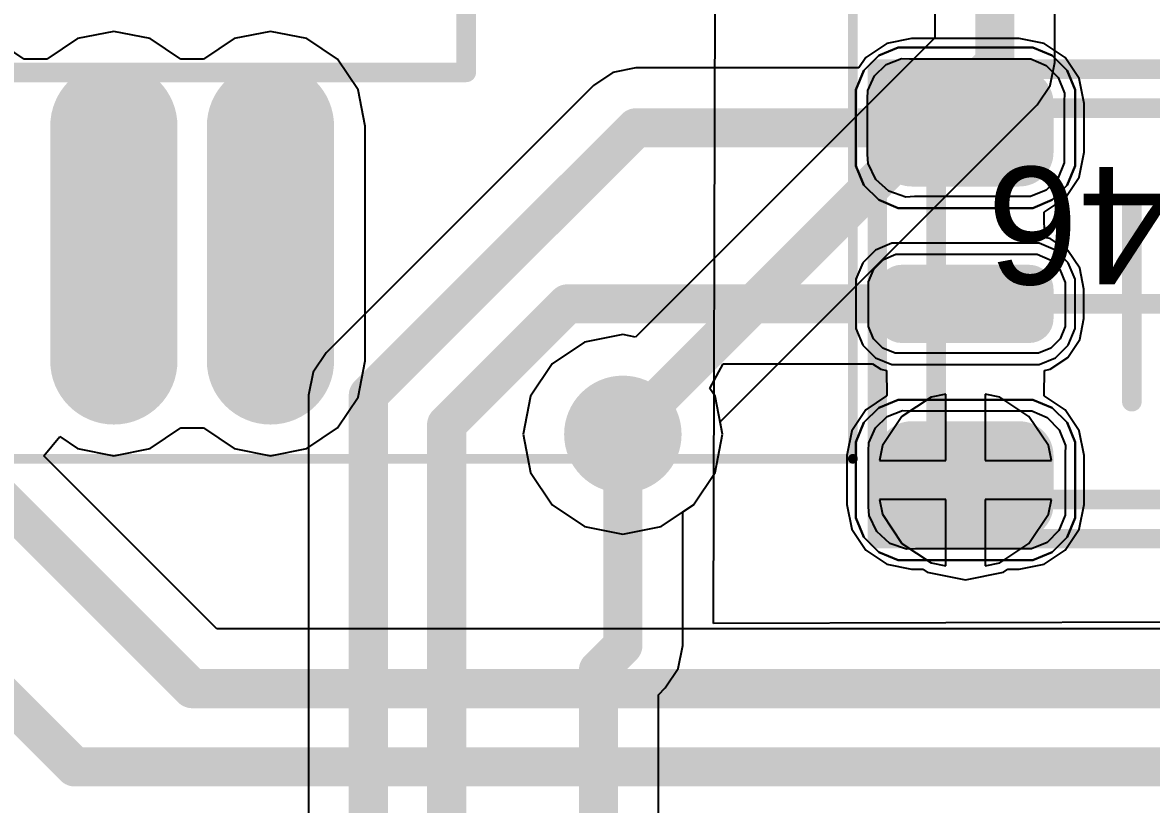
# Model space of a CAD drawing. Header units: inches. Extents: x -27 to 142, y -1 to 42.
# Drawn here: x 59.03 to 64.8, y 7.91 to 11.9 of the extents above; entities that cross this region are included whole.
import ezdxf

# ---------------------------------------------------------------- set-up
doc = ezdxf.new("R2010")
doc.units = ezdxf.units.IN
for name, color, linetype in [('Bottom Layer', 5, 'Continuous'), ('Bottom Paste', 16, 'Continuous'), ('Bottom Solder', 6, 'Continuous'), ('Mechanical 13', 56, 'Continuous'), ('Mechanical 15', 56, 'Continuous'), ('Top Layer', 1, 'Continuous'), ('Top Overlay', 2, 'Continuous'), ('Top Paste', 8, 'Continuous'), ('Top Solder', 216, 'Continuous'), ('Via Holes', 16, 'Continuous')]:
    doc.layers.add(name, color=color, linetype=linetype)
doc.styles.add('Arial', font='', dxfattribs={"height": 0.2})
doc.styles.get('Arial').set_extended_font_data('Arial')

# ---------------------------------------------------------------- blocks, each defined once
blk = doc.blocks.new('TQFP80P1200X1200X120_44N_B_765')
at = {"layer": 'Bottom Layer'}
h = blk.add_hatch(color=5, dxfattribs=at)
edge = h.paths.add_edge_path()
edge.add_arc((-3.99999708, 5.27498564), 0.27499818, 180, 360)
edge.add_line((-3.7249989, 5.27498564), (-3.7249989, 6.47498832))
edge.add_arc((-3.99999708, 6.47498832), 0.27499818, 0, 180)
edge.add_line((-4.27499526, 6.47498832), (-4.27499526, 5.27498564))
h = blk.add_hatch(color=5, dxfattribs=at)
edge = h.paths.add_edge_path()
edge.add_arc((-3.19999868, 5.27498564), 0.27499818, 180, 360)
edge.add_line((-2.9250005, 5.27498564), (-2.9250005, 6.47498832))
edge.add_arc((-3.19999868, 6.47498832), 0.27499818, 0, 180)
edge.add_line((-3.47499686, 6.47498832), (-3.47499686, 5.27498564))
at = {"layer": 'Bottom Paste'}
h = blk.add_hatch(color=16, dxfattribs=at)
edge = h.paths.add_edge_path()
edge.add_arc((-3.99999708, 5.27498564), 0.27499818, 180, 360)
edge.add_line((-3.7249989, 5.27498564), (-3.7249989, 6.47498832))
edge.add_arc((-3.99999708, 6.47498832), 0.27499818, 0, 180)
edge.add_line((-4.27499526, 6.47498832), (-4.27499526, 5.27498564))
h = blk.add_hatch(color=16, dxfattribs=at)
edge = h.paths.add_edge_path()
edge.add_arc((-3.19999868, 5.27498564), 0.27499818, 180, 360)
edge.add_line((-2.9250005, 5.27498564), (-2.9250005, 6.47498832))
edge.add_arc((-3.19999868, 6.47498832), 0.27499818, 0, 180)
edge.add_line((-3.47499686, 6.47498832), (-3.47499686, 5.27498564))
at = {"layer": 'Bottom Solder'}
h = blk.add_hatch(color=6, dxfattribs=at)
edge = h.paths.add_edge_path()
edge.add_arc((-3.99999708, 5.27498564), 0.32499808, 180, 360)
edge.add_line((-3.674999, 5.27498564), (-3.674999, 6.47498832))
edge.add_arc((-3.99999708, 6.47498832), 0.32499808, 0, 180)
edge.add_line((-4.324995159999999, 6.47498832), (-4.324995159999999, 5.27498564))
h = blk.add_hatch(color=6, dxfattribs=at)
edge = h.paths.add_edge_path()
edge.add_arc((-3.19999868, 5.27498564), 0.32499808, 180, 360)
edge.add_line((-2.8750006, 5.27498564), (-2.8750006, 6.47498832))
edge.add_arc((-3.19999868, 6.47498832), 0.32499808, 0, 180)
edge.add_line((-3.52499676, 6.47498832), (-3.52499676, 5.27498564))
at = {"layer": 'Mechanical 13'}
for points in [[(-4.99999508, 5.00000778, 0.0999998, 0.0999998, 0), (-4.99999508, -5.00002302, 0.0999998, 0.0999998, 0)], [(4.999984919999999, 5.00000778, 0.0999998, 0.0999998, 0), (-4.99999508, 5.00000778, 0.0999998, 0.0999998, 0)]]:
    blk.add_lwpolyline(points, format="xyseb", dxfattribs=at)
blk.add_lwpolyline([(-5.024993759999999, 5.00000778, 0.0499999, 0.0499999, 1), (-4.9749964, 5.00000778, 0.0499999, 0.0499999, 1)], format="xyseb", close=True, dxfattribs=at)
blk.add_lwpolyline([(-5.024993759999999, 5.00000778, 0.0499999, 0.0499999, 1), (-4.9749964, 5.00000778, 0.0499999, 0.0499999, 1)], format="xyseb", close=True, dxfattribs=at)
at = {"layer": 'Mechanical 15'}
for points in [[(-6.97499748, 6.975010179999999, 0.0499999, 0.0499999, 0), (-6.97499748, -6.97502542, 0.0499999, 0.0499999, 0)], [(6.97498732, 6.975010179999999, 0.0499999, 0.0499999, 0), (-6.97499748, 6.975010179999999, 0.0499999, 0.0499999, 0)]]:
    blk.add_lwpolyline(points, format="xyseb", dxfattribs=at)
blk.add_lwpolyline([(-6.98749682, 6.975010179999999, 0.02499868, 0.02499868, 1), (-6.96249814, 6.975010179999999, 0.02499868, 0.02499868, 1)], format="xyseb", close=True, dxfattribs=at)
blk.add_lwpolyline([(-6.98749682, 6.975010179999999, 0.02499868, 0.02499868, 1), (-6.96249814, 6.975010179999999, 0.02499868, 0.02499868, 1)], format="xyseb", close=True, dxfattribs=at)
blk = doc.blocks.new('APA_RGB_LED_2020_818')
at = {"layer": 'Top Layer'}
h = blk.add_hatch(color=1, dxfattribs=at)
edge = h.paths.add_edge_path()
edge.add_arc((-1.12500283, 1.02500176), 0.12499848, 90, 180)
edge.add_line((-1.25000131, 1.02500176), (-1.25000131, 0.77499972))
edge.add_arc((-1.12500283, 0.77499972), 0.12499848, 180, 270)
edge.add_line((-1.12500283, 0.6500012399999999), (-0.5749988500000001, 0.6500012399999999))
edge.add_arc((-0.5749988500000001, 0.77499972), 0.12499848, 270, 360)
edge.add_line((-0.4500003700000001, 0.77499972), (-0.4500003700000001, 1.02500176))
edge.add_arc((-0.5749988500000001, 1.02500176), 0.12499848, 0, 90)
edge.add_line((-0.5749988500000001, 1.15000024), (-1.12500283, 1.15000024))
h = blk.add_hatch(color=1, dxfattribs=at)
edge = h.paths.add_edge_path()
edge.add_arc((0.5749988500000001, 1.02500176), 0.12499848, 90, 180)
edge.add_line((0.4500003700000001, 1.02500176), (0.4500003700000001, 0.77499972))
edge.add_arc((0.5749988500000001, 0.77499972), 0.12499848, 180, 270)
edge.add_line((0.5749988500000001, 0.6500012399999999), (1.12500283, 0.6500012399999999))
edge.add_arc((1.12500283, 0.77499972), 0.12499848, 270, 360)
edge.add_line((1.25000131, 0.77499972), (1.25000131, 1.02500176))
edge.add_arc((1.12500283, 1.02500176), 0.12499848, 0, 90)
edge.add_line((1.12500283, 1.15000024), (0.5749988500000001, 1.15000024))
h = blk.add_hatch(color=1, dxfattribs=at)
edge = h.paths.add_edge_path()
edge.add_arc((-1.17500019, 0.07499858), 0.07500112, 90, 180)
edge.add_line((-1.25000131, 0.07499858000000001), (-1.25000131, -0.07499857999999998))
edge.add_arc((-1.17500019, -0.07499858), 0.07500112, 180, 270)
edge.add_line((-1.17500019, -0.1499997), (-0.52500149, -0.1499997))
edge.add_arc((-0.52500149, -0.07499858), 0.07500112, 270, 360)
edge.add_line((-0.4500003699999999, -0.07499858), (-0.4500003699999999, 0.07499858))
edge.add_arc((-0.52500149, 0.07499858), 0.07500112, 0, 90)
edge.add_line((-0.52500149, 0.1499997), (-1.17500019, 0.1499997))
h = blk.add_hatch(color=1, dxfattribs=at)
edge = h.paths.add_edge_path()
edge.add_arc((0.52500149, 0.07499858), 0.07500112, 90, 180)
edge.add_line((0.4500003699999999, 0.07499858000000001), (0.4500003699999999, -0.07499857999999998))
edge.add_arc((0.52500149, -0.07499858), 0.07500112, 180, 270)
edge.add_line((0.52500149, -0.1499997), (1.17500019, -0.1499997))
edge.add_arc((1.17500019, -0.07499858), 0.07500112, 270, 360)
edge.add_line((1.25000131, -0.07499858), (1.25000131, 0.07499858))
edge.add_arc((1.17500019, 0.07499858), 0.07500112, 0, 90)
edge.add_line((1.17500019, 0.1499997), (0.52500149, 0.1499997))
blk.add_hatch(color=1, dxfattribs=at).paths.add_polyline_path([(-1.25000131, -0.65000124), (-0.45000037, -0.65000124), (-0.45000037, -1.15000024), (-1.25000131, -1.15000024)])
h = blk.add_hatch(color=1, dxfattribs=at)
edge = h.paths.add_edge_path()
edge.add_arc((0.5749988500000001, -0.77499972), 0.12499848, 90, 180)
edge.add_line((0.4500003700000001, -0.77499972), (0.4500003700000001, -1.02500176))
edge.add_arc((0.5749988500000001, -1.02500176), 0.12499848, 180, 270)
edge.add_line((0.5749988500000001, -1.15000024), (1.12500283, -1.15000024))
edge.add_arc((1.12500283, -1.02500176), 0.12499848, 270, 360)
edge.add_line((1.25000131, -1.02500176), (1.25000131, -0.77499972))
edge.add_arc((1.12500283, -0.77499972), 0.12499848, 0, 90)
edge.add_line((1.12500283, -0.6500012399999999), (0.5749988500000001, -0.6500012399999999))
at = {"layer": 'Top Paste'}
h = blk.add_hatch(color=8, dxfattribs=at)
edge = h.paths.add_edge_path()
edge.add_arc((-1.12500283, 1.02500176), 0.12499848, 90, 180)
edge.add_line((-1.25000131, 1.02500176), (-1.25000131, 0.77499972))
edge.add_arc((-1.12500283, 0.77499972), 0.12499848, 180, 270)
edge.add_line((-1.12500283, 0.6500012399999999), (-0.5749988500000001, 0.6500012399999999))
edge.add_arc((-0.5749988500000001, 0.77499972), 0.12499848, 270, 360)
edge.add_line((-0.4500003700000001, 0.77499972), (-0.4500003700000001, 1.02500176))
edge.add_arc((-0.5749988500000001, 1.02500176), 0.12499848, 0, 90)
edge.add_line((-0.5749988500000001, 1.15000024), (-1.12500283, 1.15000024))
h = blk.add_hatch(color=8, dxfattribs=at)
edge = h.paths.add_edge_path()
edge.add_arc((0.5749988500000001, 1.02500176), 0.12499848, 90, 180)
edge.add_line((0.4500003700000001, 1.02500176), (0.4500003700000001, 0.77499972))
edge.add_arc((0.5749988500000001, 0.77499972), 0.12499848, 180, 270)
edge.add_line((0.5749988500000001, 0.6500012399999999), (1.12500283, 0.6500012399999999))
edge.add_arc((1.12500283, 0.77499972), 0.12499848, 270, 360)
edge.add_line((1.25000131, 0.77499972), (1.25000131, 1.02500176))
edge.add_arc((1.12500283, 1.02500176), 0.12499848, 0, 90)
edge.add_line((1.12500283, 1.15000024), (0.5749988500000001, 1.15000024))
h = blk.add_hatch(color=8, dxfattribs=at)
edge = h.paths.add_edge_path()
edge.add_arc((-1.17500019, 0.07499858), 0.07500112, 90, 180)
edge.add_line((-1.25000131, 0.07499858000000001), (-1.25000131, -0.07499857999999998))
edge.add_arc((-1.17500019, -0.07499858), 0.07500112, 180, 270)
edge.add_line((-1.17500019, -0.1499997), (-0.52500149, -0.1499997))
edge.add_arc((-0.52500149, -0.07499858), 0.07500112, 270, 360)
edge.add_line((-0.4500003699999999, -0.07499858), (-0.4500003699999999, 0.07499858))
edge.add_arc((-0.52500149, 0.07499858), 0.07500112, 0, 90)
edge.add_line((-0.52500149, 0.1499997), (-1.17500019, 0.1499997))
h = blk.add_hatch(color=8, dxfattribs=at)
edge = h.paths.add_edge_path()
edge.add_arc((0.52500149, 0.07499858), 0.07500112, 90, 180)
edge.add_line((0.4500003699999999, 0.07499858000000001), (0.4500003699999999, -0.07499857999999998))
edge.add_arc((0.52500149, -0.07499858), 0.07500112, 180, 270)
edge.add_line((0.52500149, -0.1499997), (1.17500019, -0.1499997))
edge.add_arc((1.17500019, -0.07499858), 0.07500112, 270, 360)
edge.add_line((1.25000131, -0.07499858), (1.25000131, 0.07499858))
edge.add_arc((1.17500019, 0.07499858), 0.07500112, 0, 90)
edge.add_line((1.17500019, 0.1499997), (0.52500149, 0.1499997))
blk.add_hatch(color=8, dxfattribs=at).paths.add_polyline_path([(-1.25000131, -0.65000124), (-0.45000037, -0.65000124), (-0.45000037, -1.15000024), (-1.25000131, -1.15000024)])
h = blk.add_hatch(color=8, dxfattribs=at)
edge = h.paths.add_edge_path()
edge.add_arc((0.5749988500000001, -0.77499972), 0.12499848, 90, 180)
edge.add_line((0.4500003700000001, -0.77499972), (0.4500003700000001, -1.02500176))
edge.add_arc((0.5749988500000001, -1.02500176), 0.12499848, 180, 270)
edge.add_line((0.5749988500000001, -1.15000024), (1.12500283, -1.15000024))
edge.add_arc((1.12500283, -1.02500176), 0.12499848, 270, 360)
edge.add_line((1.25000131, -1.02500176), (1.25000131, -0.77499972))
edge.add_arc((1.12500283, -0.77499972), 0.12499848, 0, 90)
edge.add_line((1.12500283, -0.6500012399999999), (0.5749988500000001, -0.6500012399999999))
at = {"layer": 'Top Solder'}
h = blk.add_hatch(color=216, dxfattribs=at)
edge = h.paths.add_edge_path()
edge.add_arc((-1.12500283, 1.02500176), 0.17499838, 90, 180)
edge.add_line((-1.30000121, 1.02500176), (-1.30000121, 0.77499972))
edge.add_arc((-1.12500283, 0.77499972), 0.17499838, 180, 270)
edge.add_line((-1.12500283, 0.6000013399999999), (-0.5749988500000001, 0.6000013399999999))
edge.add_arc((-0.5749988500000001, 0.77499972), 0.17499838, 270, 360)
edge.add_line((-0.4000004700000001, 0.77499972), (-0.4000004700000001, 1.02500176))
edge.add_arc((-0.5749988500000001, 1.02500176), 0.17499838, 0, 90)
edge.add_line((-0.5749988500000001, 1.20000014), (-1.12500283, 1.20000014))
h = blk.add_hatch(color=216, dxfattribs=at)
edge = h.paths.add_edge_path()
edge.add_arc((0.5749988500000001, 1.02500176), 0.17499838, 90, 180)
edge.add_line((0.4000004700000001, 1.02500176), (0.4000004700000001, 0.77499972))
edge.add_arc((0.5749988500000001, 0.77499972), 0.17499838, 180, 270)
edge.add_line((0.5749988500000001, 0.6000013399999999), (1.12500283, 0.6000013399999999))
edge.add_arc((1.12500283, 0.77499972), 0.17499838, 270, 360)
edge.add_line((1.30000121, 0.77499972), (1.30000121, 1.02500176))
edge.add_arc((1.12500283, 1.02500176), 0.17499838, 0, 90)
edge.add_line((1.12500283, 1.20000014), (0.5749988500000001, 1.20000014))
h = blk.add_hatch(color=216, dxfattribs=at)
edge = h.paths.add_edge_path()
edge.add_arc((-1.17500019, 0.07499858), 0.12500102, 90, 180)
edge.add_line((-1.30000121, 0.07499858000000001), (-1.30000121, -0.07499857999999998))
edge.add_arc((-1.17500019, -0.07499858), 0.12500102, 180, 270)
edge.add_line((-1.17500019, -0.1999996), (-0.52500149, -0.1999996))
edge.add_arc((-0.52500149, -0.07499858), 0.12500102, 270, 360)
edge.add_line((-0.4000004699999999, -0.07499858), (-0.4000004699999999, 0.07499858))
edge.add_arc((-0.52500149, 0.07499858), 0.12500102, 0, 90)
edge.add_line((-0.52500149, 0.1999996), (-1.17500019, 0.1999996))
h = blk.add_hatch(color=216, dxfattribs=at)
edge = h.paths.add_edge_path()
edge.add_arc((0.52500149, 0.07499858), 0.12500102, 90, 180)
edge.add_line((0.4000004699999999, 0.07499858000000001), (0.4000004699999999, -0.07499857999999998))
edge.add_arc((0.52500149, -0.07499858), 0.12500102, 180, 270)
edge.add_line((0.52500149, -0.1999996), (1.17500019, -0.1999996))
edge.add_arc((1.17500019, -0.07499858), 0.12500102, 270, 360)
edge.add_line((1.30000121, -0.07499858), (1.30000121, 0.07499858))
edge.add_arc((1.17500019, 0.07499858), 0.12500102, 0, 90)
edge.add_line((1.17500019, 0.1999996), (0.52500149, 0.1999996))
blk.add_hatch(color=216, dxfattribs=at).paths.add_polyline_path([(-1.30000121, -0.6000013399999999), (-0.4000004699999999, -0.6000013399999999), (-0.4000004699999999, -1.20000014), (-1.30000121, -1.20000014)])
h = blk.add_hatch(color=216, dxfattribs=at)
edge = h.paths.add_edge_path()
edge.add_arc((0.5749988500000001, -0.77499972), 0.17499838, 90, 180)
edge.add_line((0.4000004700000001, -0.77499972), (0.4000004700000001, -1.02500176))
edge.add_arc((0.5749988500000001, -1.02500176), 0.17499838, 180, 270)
edge.add_line((0.5749988500000001, -1.20000014), (1.12500283, -1.20000014))
edge.add_arc((1.12500283, -1.02500176), 0.17499838, 270, 360)
edge.add_line((1.30000121, -1.02500176), (1.30000121, -0.77499972))
edge.add_arc((1.12500283, -0.77499972), 0.17499838, 0, 90)
edge.add_line((1.12500283, -0.6000013399999999), (0.5749988500000001, -0.6000013399999999))
at = {"layer": 'Mechanical 13'}
for points in [[(1.00000054, 1.00000054, 0.0999998, 0.0999998, 0), (-1.00000054, 1.00000054, 0.0999998, 0.0999998, 0)], [(-1.00000054, 1.00000054, 0.0999998, 0.0999998, 0), (-1.00000054, -1.00000054, 0.0999998, 0.0999998, 0)], [(1.00000054, 1.00000054, 0.0999998, 0.0999998, 0), (1.00000054, -1.00000054, 0.0999998, 0.0999998, 0)], [(1.00000054, -1.00000054, 0.0999998, 0.0999998, 0), (-1.00000054, -1.00000054, 0.0999998, 0.0999998, 0)]]:
    blk.add_lwpolyline(points, format="xyseb", dxfattribs=at)
for points in [[(-1.02499922, 1.00000054, 0.0499999, 0.0499999, 1), (-0.97500186, 1.00000054, 0.0499999, 0.0499999, 1)], [(-1.02499922, 1.00000054, 0.0499999, 0.0499999, 1), (-0.97500186, 1.00000054, 0.0499999, 0.0499999, 1)], [(0.97500186, 1.00000054, 0.0499999, 0.0499999, 1), (1.02499922, 1.00000054, 0.0499999, 0.0499999, 1)], [(0.97500186, 1.00000054, 0.0499999, 0.0499999, 1), (1.02499922, 1.00000054, 0.0499999, 0.0499999, 1)], [(-1.02499922, -1.00000054, 0.0499999, 0.0499999, 1), (-0.97500186, -1.00000054, 0.0499999, 0.0499999, 1)], [(-1.02499922, -1.00000054, 0.0499999, 0.0499999, 1), (-0.97500186, -1.00000054, 0.0499999, 0.0499999, 1)], [(0.97500186, -1.00000054, 0.0499999, 0.0499999, 1), (1.02499922, -1.00000054, 0.0499999, 0.0499999, 1)], [(0.97500186, -1.00000054, 0.0499999, 0.0499999, 1), (1.02499922, -1.00000054, 0.0499999, 0.0499999, 1)]]:
    blk.add_lwpolyline(points, format="xyseb", close=True, dxfattribs=at)
at = {"layer": 'Mechanical 15'}
for points in [[(-1.29999994, 1.20000014, 0.0999998, 0.0999998, 0), (-1.29999994, -1.20000014, 0.0999998, 0.0999998, 0)], [(1.29999994, 1.20000014, 0.0999998, 0.0999998, 0), (-1.29999994, 1.20000014, 0.0999998, 0.0999998, 0)], [(1.29999994, 1.20000014, 0.0999998, 0.0999998, 0), (1.29999994, -1.20000014, 0.0999998, 0.0999998, 0)], [(0, 0.499999, 0.0999998, 0.0999998, 0), (0, -0.499999, 0.0999998, 0.0999998, 0)], [(0.499999, 0, 0.0999998, 0.0999998, 0), (-0.499999, 0, 0.0999998, 0.0999998, 0)], [(1.29999994, -1.20000014, 0.0999998, 0.0999998, 0), (-1.29999994, -1.20000014, 0.0999998, 0.0999998, 0)]]:
    blk.add_lwpolyline(points, format="xyseb", dxfattribs=at)
for points in [[(-1.32499862, 1.20000014, 0.0499999, 0.0499999, 1), (-1.27500126, 1.20000014, 0.0499999, 0.0499999, 1)], [(-1.32499862, 1.20000014, 0.0499999, 0.0499999, 1), (-1.27500126, 1.20000014, 0.0499999, 0.0499999, 1)], [(1.27500126, 1.20000014, 0.0499999, 0.0499999, 1), (1.32499862, 1.20000014, 0.0499999, 0.0499999, 1)], [(1.27500126, 1.20000014, 0.0499999, 0.0499999, 1), (1.32499862, 1.20000014, 0.0499999, 0.0499999, 1)], [(-0.02499868, 0.499999, 0.0499999, 0.0499999, 1), (0.02499868, 0.499999, 0.0499999, 0.0499999, 1)], [(-0.5249976799999999, 0, 0.0499999, 0.0499999, 1), (-0.47500032, 0, 0.0499999, 0.0499999, 1)], [(0.47500032, 0, 0.0499999, 0.0499999, 1), (0.5249976799999999, 0, 0.0499999, 0.0499999, 1)], [(-0.02499868, -0.499999, 0.0499999, 0.0499999, 1), (0.02499868, -0.499999, 0.0499999, 0.0499999, 1)], [(-1.32499862, -1.20000014, 0.0499999, 0.0499999, 1), (-1.27500126, -1.20000014, 0.0499999, 0.0499999, 1)], [(-1.32499862, -1.20000014, 0.0499999, 0.0499999, 1), (-1.27500126, -1.20000014, 0.0499999, 0.0499999, 1)], [(1.27500126, -1.20000014, 0.0499999, 0.0499999, 1), (1.32499862, -1.20000014, 0.0499999, 0.0499999, 1)], [(1.27500126, -1.20000014, 0.0499999, 0.0499999, 1), (1.32499862, -1.20000014, 0.0499999, 0.0499999, 1)]]:
    blk.add_lwpolyline(points, format="xyseb", close=True, dxfattribs=at)
at = {"layer": 'Top Overlay'}
for p, q in [((-1.3688949, 1.19294402), (-1.29294382, 1.2688951)), ((-1.29294382, 1.2688951), (-1.19370856, 1.30999992)), ((-1.19370856, 1.30999992), (-1.1400028, 1.30999992)), ((-1.1400028, 1.30999992), (-1.1400028, 1.30999992)), ((-1.1400028, 1.30999992), (-0.55999888, 1.30999992)), ((-0.55999888, 1.30999992), (-0.50629058, 1.30999992)), ((-0.50629058, 1.30999992), (-0.40705532, 1.2688951)), ((-0.40705532, 1.2688951), (-0.33110424, 1.19294402)), ((0.33110678, 1.19294402), (0.4070578599999999, 1.2688951)), ((0.4070578599999999, 1.2688951), (0.5062931199999999, 1.30999992)), ((0.5062931199999999, 1.30999992), (0.55999888, 1.30999992)), ((0.55999888, 1.30999992), (0.55999888, 1.30999992)), ((0.55999888, 1.30999992), (1.1400028, 1.30999992)), ((1.1400028, 1.30999992), (1.1937111, 1.30999992)), ((1.1937111, 1.30999992), (1.29294636, 1.2688951)), ((1.29294636, 1.2688951), (1.36889744, 1.19294402)), ((-1.41000226, 1.09370876), (-1.3688949, 1.19294402)), ((-0.33110424, 1.19294402), (-0.28999942, 1.09370876)), ((0.28999942, 1.09370876), (0.33110678, 1.19294402)), ((1.36889744, 1.19294402), (1.41000226, 1.09370876)), ((-1.41000226, 1.04000046), (-1.41000226, 1.09370876)), ((-1.41000226, 0.76000102), (-1.41000226, 1.04000046)), ((-0.28999942, 1.09370876), (-0.28999942, 1.04000046)), ((-0.28999942, 1.04000046), (-0.28999942, 1.04000046)), ((-0.28999942, 1.04000046), (-0.28999942, 0.76000102)), ((0.28999942, 1.04000046), (0.28999942, 1.09370876)), ((0.28999942, 0.76000102), (0.28999942, 1.04000046)), ((1.41000226, 1.09370876), (1.41000226, 1.04000046)), ((1.41000226, 1.04000046), (1.41000226, 1.04000046)), ((1.41000226, 1.04000046), (1.41000226, 0.76000102)), ((-1.41000226, 0.76000102), (-1.41000226, 0.76000102)), ((-1.41000226, 0.70629526), (-1.41000226, 0.76000102)), ((-0.28999942, 0.76000102), (-0.28999942, 0.70629526)), ((0.28999942, 0.76000102), (0.28999942, 0.76000102)), ((0.28999942, 0.70629526), (0.28999942, 0.76000102)), ((1.41000226, 0.76000102), (1.41000226, 0.70629526)), ((-1.3688949, 0.60706), (-1.41000226, 0.70629526)), ((-0.28999942, 0.70629526), (-0.33110424, 0.60706)), ((0.33110678, 0.60706), (0.28999942, 0.70629526)), ((1.41000226, 0.70629526), (1.36889744, 0.60706)), ((-1.29294382, 0.53110892), (-1.3688949, 0.60706)), ((-0.33110424, 0.60706), (-0.40705532, 0.53110892)), ((0.4070578599999999, 0.53110892), (0.33110678, 0.60706)), ((1.36889744, 0.60706), (1.29294636, 0.53110892)), ((-1.19370856, 0.49000156), (-1.29294382, 0.53110892)), ((-0.40705532, 0.53110892), (-0.50629058, 0.49000156)), ((0.5062931199999999, 0.49000156), (0.4070578599999999, 0.53110892)), ((1.29294636, 0.53110892), (1.1937111, 0.49000156)), ((-1.1400028, 0.49000156), (-1.19370856, 0.49000156)), ((-0.55999888, 0.49000156), (-1.1400028, 0.49000156)), ((-0.50629058, 0.49000156), (-0.55999888, 0.49000156)), ((-0.55999888, 0.49000156), (-0.55999888, 0.49000156)), ((0.55999888, 0.49000156), (0.5062931199999999, 0.49000156)), ((1.1400028, 0.49000156), (0.55999888, 0.49000156)), ((1.1937111, 0.49000156), (1.1400028, 0.49000156)), ((1.1400028, 0.49000156), (1.1400028, 0.49000156)), ((-1.22575066, 0.30999938), (-1.31028694, 0.2749854799999999)), ((-1.18000272, 0.30999938), (-1.22575066, 0.30999938)), ((-0.51999896, 0.30999938), (-1.18000272, 0.30999938)), ((-0.47424848, 0.30999938), (-0.51999896, 0.30999938)), ((-0.51999896, 0.30999938), (-0.51999896, 0.30999938)), ((-0.3897122, 0.2749854799999999), (-0.47424848, 0.30999938)), ((0.4742510199999999, 0.30999938), (0.38971474, 0.2749854799999999)), ((0.51999896, 0.30999938), (0.4742510199999999, 0.30999938)), ((1.18000272, 0.30999938), (0.51999896, 0.30999938)), ((1.2257532, 0.30999938), (1.18000272, 0.30999938)), ((1.18000272, 0.30999938), (1.18000272, 0.30999938)), ((1.31028948, 0.2749854799999999), (1.2257532, 0.30999938)), ((-1.31028694, 0.2749854799999999), (-1.37498582, 0.2102866)), ((-0.32501332, 0.2102866), (-0.3897122, 0.2749854799999999)), ((0.38971474, 0.2749854799999999), (0.32501586, 0.2102866)), ((1.37498836, 0.2102866), (1.31028948, 0.2749854799999999)), ((-1.37498582, 0.2102866), (-1.41000226, 0.12575032)), ((-0.28999942, 0.12575032), (-0.32501332, 0.2102866)), ((0.32501586, 0.2102866), (0.28999942, 0.12575032)), ((1.41000226, 0.12575032), (1.37498836, 0.2102866)), ((-1.41000226, 0.12575032), (-1.41000226, 0.07999983999999999)), ((-0.28999942, 0.07999983999999999), (-0.28999942, 0.12575032)), ((0.28999942, 0.12575032), (0.28999942, 0.07999983999999999)), ((1.41000226, 0.07999983999999999), (1.41000226, 0.12575032)), ((-1.41000226, 0.07999983999999999), (-1.41000226, -0.07999983999999999)), ((-1.41000226, 0.07999983999999999), (-1.41000226, 0.07999983999999999)), ((-0.28999942, -0.07999983999999999), (-0.28999942, 0.07999983999999999)), ((0.28999942, 0.07999983999999999), (0.28999942, -0.07999983999999999)), ((0.28999942, 0.07999983999999999), (0.28999942, 0.07999983999999999)), ((1.41000226, -0.07999983999999999), (1.41000226, 0.07999983999999999)), ((-1.41000226, -0.07999983999999999), (-1.41000226, -0.12574778)), ((-0.28999942, -0.12574778), (-0.28999942, -0.07999983999999999)), ((-0.28999942, -0.07999983999999999), (-0.28999942, -0.07999983999999999)), ((0.28999942, -0.07999983999999999), (0.28999942, -0.12574778)), ((1.41000226, -0.12574778), (1.41000226, -0.07999983999999999)), ((1.41000226, -0.07999983999999999), (1.41000226, -0.07999983999999999)), ((-1.41000226, -0.12574778), (-1.37498582, -0.21028406)), ((-0.32501332, -0.21028406), (-0.28999942, -0.12574778)), ((0.28999942, -0.12574778), (0.32501586, -0.21028406)), ((1.37498836, -0.21028406), (1.41000226, -0.12574778)), ((-1.37498582, -0.21028406), (-1.31028694, -0.27498294)), ((-0.3897122, -0.27498294), (-0.32501332, -0.21028406)), ((0.32501586, -0.21028406), (0.38971474, -0.27498294)), ((1.31028948, -0.27498294), (1.37498836, -0.21028406)), ((-1.31028694, -0.27498294), (-1.22575066, -0.30999938)), ((-0.47424848, -0.30999938), (-0.3897122, -0.27498294)), ((0.38971474, -0.27498294), (0.4742510199999999, -0.30999938)), ((1.2257532, -0.30999938), (1.31028948, -0.27498294)), ((-1.22575066, -0.30999938), (-1.18000272, -0.30999938)), ((-1.18000272, -0.30999938), (-1.18000272, -0.30999938)), ((-1.18000272, -0.30999938), (-0.51999896, -0.30999938)), ((-0.51999896, -0.30999938), (-0.47424848, -0.30999938)), ((0.4742510199999999, -0.30999938), (0.51999896, -0.30999938)), ((0.51999896, -0.30999938), (0.51999896, -0.30999938)), ((0.51999896, -0.30999938), (1.18000272, -0.30999938)), ((1.18000272, -0.30999938), (1.2257532, -0.30999938)), ((-1.40999972, -1.30999992), (-1.40999972, -0.48999902)), ((-1.40999972, -0.48999902), (-0.28999942, -0.48999902)), ((-0.28999942, -0.48999902), (-0.28999942, -1.30999992)), ((0.4070578599999999, -0.53110638), (0.5062931199999999, -0.49000156)), ((0.5062931199999999, -0.49000156), (0.55999888, -0.49000156)), ((0.55999888, -0.49000156), (0.55999888, -0.49000156)), ((0.55999888, -0.49000156), (1.1400028, -0.49000156)), ((1.1400028, -0.49000156), (1.1937111, -0.49000156)), ((1.1937111, -0.49000156), (1.29294636, -0.53110638)), ((0.33110678, -0.60705746), (0.4070578599999999, -0.53110638)), ((1.29294636, -0.53110638), (1.36889744, -0.60705746)), ((0.28999942, -0.70629272), (0.33110678, -0.60705746)), ((1.36889744, -0.60705746), (1.41000226, -0.70629272)), ((0.28999942, -0.76000102), (0.28999942, -0.70629272)), ((1.41000226, -0.70629272), (1.41000226, -0.76000102)), ((0.28999942, -1.04000046), (0.28999942, -0.76000102)), ((1.41000226, -0.76000102), (1.41000226, -0.76000102)), ((1.41000226, -0.76000102), (1.41000226, -1.04000046)), ((0.28999942, -1.04000046), (0.28999942, -1.04000046)), ((0.28999942, -1.09370622), (0.28999942, -1.04000046)), ((0.33110678, -1.19294148), (0.28999942, -1.09370622)), ((1.41000226, -1.09370622), (1.36889744, -1.19294148)), ((1.41000226, -1.04000046), (1.41000226, -1.09370622)), ((0.4070578599999999, -1.26889256), (0.33110678, -1.19294148)), ((1.36889744, -1.19294148), (1.29294636, -1.26889256)), ((-0.28999942, -1.30999992), (-1.40999972, -1.30999992)), ((0.5062931199999999, -1.30999992), (0.4070578599999999, -1.26889256)), ((0.55999888, -1.30999992), (0.5062931199999999, -1.30999992)), ((1.1400028, -1.30999992), (0.55999888, -1.30999992)), ((1.1937111, -1.30999992), (1.1400028, -1.30999992)), ((1.1400028, -1.30999992), (1.1400028, -1.30999992)), ((1.29294636, -1.26889256), (1.1937111, -1.30999992))]:
    blk.add_line(p, q, dxfattribs=at)
at = {"layer": 'Mechanical 15', "style": 'Arial'}
blk.add_text('D46', height=0.5999987999999999, dxfattribs=at).set_placement((-0.79999586, -0.69998082))

msp = doc.modelspace()

# ---------------------------------------------------------------- hatches: boundary and pattern name
at = {"layer": 'Bottom Layer'}
h = msp.add_hatch(color=5, dxfattribs=at)
edge = h.paths.add_edge_path()
edge.add_arc((62.10000025999999, 9.80000072), 0.2999994, 0, 360)
h = msp.add_hatch(color=5, dxfattribs=at)
edge = h.paths.add_edge_path()
edge.add_arc((63.8499993, 9.56669918), 0.2999994, 0, 360)
at = {"layer": 'Top Layer'}
h = msp.add_hatch(color=1, dxfattribs=at)
edge = h.paths.add_edge_path()
edge.add_arc((62.10000025999999, 9.80000072), 0.2999994, 0, 360)
h = msp.add_hatch(color=1, dxfattribs=at)
edge = h.paths.add_edge_path()
edge.add_arc((63.8499993, 9.56669918), 0.2999994, 0, 360)
at = {"layer": 'Via Holes'}
h = msp.add_hatch(color=7, dxfattribs=at)
edge = h.paths.add_edge_path()
edge.add_arc((62.10000025999999, 9.80000072), 0.1499997, 0, 360)
h = msp.add_hatch(color=7, dxfattribs=at)
edge = h.paths.add_edge_path()
edge.add_arc((63.8499993, 9.56669918), 0.1499997, 0, 360)

# ---------------------------------------------------------------- linework, layer by layer
at = {"layer": 'Bottom Layer'}
for p, q in [((64.30587596, 11.70001216), (64.30587596, 13.124942)), ((63.69412204, 12.99825696), (63.69412204, 11.8266972)), ((59.04245239999999, 11.71747212), (58.88533561999999, 11.8224554)), ((59.31466166, 11.8224554), (59.15754488, 11.71747212)), ((59.49999784, 11.85932096), (59.31466166, 11.8224554)), ((59.68533402, 11.8224554), (59.49999784, 11.85932096)), ((59.8424508, 11.71747212), (59.68533402, 11.8224554)), ((60.11466006, 11.8224554), (59.95754328, 11.71747212)), ((60.29999623999999, 11.85932096), (60.11466006, 11.8224554)), ((60.48533241999999, 11.8224554), (60.29999623999999, 11.85932096)), ((60.64245174, 11.71747212), (60.48533241999999, 11.8224554)), ((63.69412204, 11.8266972), (62.16440704, 10.29698474)), ((59.15754488, 11.71747212), (59.04245239999999, 11.71747212)), ((59.95754328, 11.71747212), (59.8424508, 11.71747212)), ((60.74743501999999, 11.5603528), (60.64245174, 11.71747212)), ((64.28259177999999, 11.5829461), (64.3058785, 11.69999946)), ((64.3058785, 11.69999946), (64.30587596, 11.70001216)), ((60.78430057999999, 11.37501662), (60.74743501999999, 11.5603528)), ((64.21628761999999, 11.48371084), (64.28259177999999, 11.5829461)), ((62.59698428, 9.864407499999999), (64.21628, 11.48370576)), ((64.21628, 11.48370576), (64.21628761999999, 11.48371084)), ((60.78430057999999, 10.17501394), (60.78430057999999, 11.37501662)), ((61.90491048, 10.27099038), (61.73952092, 10.16048006)), ((62.10000025999999, 10.3097965), (61.90491048, 10.27099038)), ((62.16440704, 10.29698474), (62.10000025999999, 10.3097965)), ((60.74743501999999, 9.98967776), (60.78430057999999, 10.17501394)), ((61.73952092, 10.16048006), (61.62901059999999, 9.9950905)), ((60.64245174, 9.83255844), (60.74743501999999, 9.98967776)), ((61.62901059999999, 9.9950905), (61.59020448, 9.80000072)), ((63.67441925999999, 9.99058962), (63.52556764, 9.891130839999999)), ((63.74999949999999, 10.00562388), (63.67441925999999, 9.99058962)), ((63.74999949999999, 9.66669898), (63.74999949999999, 10.00562388)), ((64.02557934000001, 9.99058962), (63.9499991, 10.00562388)), ((63.9499991, 10.00562388), (63.9499991, 9.66669898)), ((64.17443096, 9.891130839999999), (64.02557934000001, 9.99058962)), ((62.60979604, 9.80000072), (62.59698428, 9.864407499999999)), ((63.52556764, 9.891130839999999), (63.42610885999999, 9.74227922)), ((64.27388974, 9.74227922), (64.17443096, 9.891130839999999)), ((59.68533402, 9.72757516), (59.8424508, 9.83255844)), ((59.8424508, 9.83255844), (59.95754328, 9.83255844)), ((59.95754328, 9.83255844), (60.11466006, 9.72757516)), ((60.48533241999999, 9.72757516), (60.64245174, 9.83255844)), ((59.14313292, 9.68944468), (59.22409034, 9.788093199999999)), ((59.22409034, 9.788093199999999), (59.31466166, 9.72757516)), ((61.59020448, 9.80000072), (61.62901059999999, 9.60491094)), ((62.57098992, 9.60491094), (62.60979604, 9.80000072)), ((59.41628452, 9.416293079999999), (59.14313292, 9.68944468)), ((59.31466166, 9.72757516), (59.49999784, 9.690709599999998)), ((59.49999784, 9.690709599999998), (59.68533402, 9.72757516)), ((60.11466006, 9.72757516), (60.29999623999999, 9.690709599999998)), ((60.29999623999999, 9.690709599999998), (60.48533241999999, 9.72757516)), ((63.42610885999999, 9.74227922), (63.4110746, 9.66669898)), ((64.288924, 9.66669898), (64.27388974, 9.74227922)), ((63.4110746, 9.66669898), (63.74999949999999, 9.66669898)), ((63.9499991, 9.66669898), (64.288924, 9.66669898)), ((61.62901059999999, 9.60491094), (61.73952092, 9.439521379999999)), ((62.4604796, 9.439521379999999), (62.57098992, 9.60491094)), ((63.74999949999999, 9.46669938), (63.4110746, 9.46669938)), ((63.4110746, 9.46669938), (63.42610885999999, 9.391119139999999)), ((63.74999949999999, 9.12777448), (63.74999949999999, 9.46669938)), ((64.288924, 9.46669938), (63.9499991, 9.46669938)), ((63.9499991, 9.46669938), (63.9499991, 9.12777448)), ((64.27388974, 9.391119139999999), (64.288924, 9.46669938)), ((59.41629214, 9.416288), (59.41628452, 9.416293079999999)), ((60.02670239999999, 8.80587774), (59.41629214, 9.416288)), ((61.73952092, 9.439521379999999), (61.90491048, 9.32901106)), ((62.29509003999999, 9.32901106), (62.4604796, 9.439521379999999)), ((63.42610885999999, 9.391119139999999), (63.52556764, 9.242267519999999)), ((64.17443096, 9.242267519999999), (64.27388974, 9.391119139999999)), ((61.90491048, 9.32901106), (62.10000025999999, 9.290204939999999)), ((62.10000025999999, 9.290204939999999), (62.29509003999999, 9.32901106)), ((63.52556764, 9.242267519999999), (63.67441925999999, 9.14280874)), ((64.02557934000001, 9.14280874), (64.17443096, 9.242267519999999)), ((63.67441925999999, 9.14280874), (63.74999949999999, 9.12777448)), ((63.9499991, 9.12777448), (64.02557934000001, 9.14280874)), ((66.49998638, 8.80587774), (60.02670239999999, 8.80587774))]:
    msp.add_line(p, q, dxfattribs=at)
for points in [[(63.999999, 11.69999946, 0.1999996, 0.1999996, 0), (63.999999, 13.1249547, 0.1999996, 0.1999996, 0)], [(62.10000025999999, 9.80000072, 0.1999996, 0.1999996, 0), (63.999999, 11.69999946, 0.1999996, 0.1999996, 0)], [(58.7286989, 9.671301459999999, 0.1999996, 0.1999996, 0), (59.20000098, 9.19999938, 0.1999996, 0.1999996, 0)], [(57.90000104, 9.49999878, 0.1999996, 0.1999996, 0), (59.30000077999999, 8.09999904, 0.1999996, 0.1999996, 0)], [(59.20000098, 9.19999938, 0.1999996, 0.1999996, 0), (59.20000352, 9.19999938, 0.1999996, 0.1999996, 0)], [(59.20000352, 9.19999938, 0.1999996, 0.1999996, 0), (59.90000212, 8.500000779999999, 0.1999996, 0.1999996, 0)], [(59.90000212, 8.500000779999999, 0.1999996, 0.1999996, 0), (66.49999908, 8.500000779999999, 0.1999996, 0.1999996, 0)], [(59.30000077999999, 8.09999904, 0.1999996, 0.1999996, 0), (66.20000221999999, 8.09999904, 0.1999996, 0.1999996, 0)]]:
    msp.add_lwpolyline(points, format="xyseb", dxfattribs=at)
for points in [[(63.9499991, 11.69999946, 0.0999998, 0.0999998, 1), (64.0499989, 11.69999946, 0.0999998, 0.0999998, 1)], [(63.9499991, 11.69999946, 0.0999998, 0.0999998, 1), (64.0499989, 11.69999946, 0.0999998, 0.0999998, 1)], [(62.05000036, 9.80000072, 0.0999998, 0.0999998, 1), (62.15000016, 9.80000072, 0.0999998, 0.0999998, 1)], [(59.15000108, 9.19999938, 0.0999998, 0.0999998, 1), (59.25000087999999, 9.19999938, 0.0999998, 0.0999998, 1)], [(59.15000108, 9.19999938, 0.0999998, 0.0999998, 1), (59.25000087999999, 9.19999938, 0.0999998, 0.0999998, 1)], [(59.15000362, 9.19999938, 0.0999998, 0.0999998, 1), (59.25000341999999, 9.19999938, 0.0999998, 0.0999998, 1)], [(59.15000362, 9.19999938, 0.0999998, 0.0999998, 1), (59.25000341999999, 9.19999938, 0.0999998, 0.0999998, 1)], [(59.85000221999999, 8.500000779999999, 0.0999998, 0.0999998, 1), (59.95000201999999, 8.500000779999999, 0.0999998, 0.0999998, 1)], [(59.85000221999999, 8.500000779999999, 0.0999998, 0.0999998, 1), (59.95000201999999, 8.500000779999999, 0.0999998, 0.0999998, 1)], [(59.25000087999999, 8.09999904, 0.0999998, 0.0999998, 1), (59.35000068, 8.09999904, 0.0999998, 0.0999998, 1)], [(59.25000087999999, 8.09999904, 0.0999998, 0.0999998, 1), (59.35000068, 8.09999904, 0.0999998, 0.0999998, 1)]]:
    msp.add_lwpolyline(points, format="xyseb", close=True, dxfattribs=at)
at = {"layer": 'Top Layer'}
for p, q in [((63.57499857999999, 11.82306754), (63.44819162, 11.7978428)), ((64.12500001999999, 11.82306754), (63.57499857999999, 11.82306754)), ((64.25180698, 11.7978428), (64.12500001999999, 11.82306754)), ((63.44819162, 11.7978428), (63.34068866, 11.7260116)), ((64.35930994, 11.7260116), (64.25180698, 11.7978428)), ((63.34068866, 11.7260116), (63.30498642, 11.67257762)), ((64.43114114, 11.61850864), (64.35930994, 11.7260116)), ((62.04964729999999, 11.64929344), (61.95041204, 11.58298928)), ((62.16670066, 11.67257762), (62.04964729999999, 11.64929344)), ((63.30498642, 11.67257762), (62.16670066, 11.67257762)), ((64.45636587999999, 11.49170168), (64.43114114, 11.61850864)), ((61.95040696, 11.58298166), (60.58371169999999, 10.21628894)), ((61.95041204, 11.58298928), (61.95040696, 11.58298166)), ((64.45636587999999, 11.24169964), (64.45636587999999, 11.49170168)), ((64.43114114, 11.11489268), (64.45636587999999, 11.24169964)), ((64.35930994, 11.00738972), (64.43114114, 11.11489268)), ((64.25265788, 10.93612748), (64.35930994, 11.00738972)), ((64.25186031999999, 10.93193902), (64.25265788, 10.93612748)), ((64.25366371999999, 10.80643762), (64.25186031999999, 10.93193902)), ((64.28229714, 10.80074294), (64.25366371999999, 10.80643762)), ((64.37326216, 10.73996328), (64.28229714, 10.80074294)), ((64.43404182, 10.64899826), (64.37326216, 10.73996328)), ((64.45538543999999, 10.5416985), (64.43404182, 10.64899826)), ((64.45538543999999, 10.39170134), (64.45538543999999, 10.5416985)), ((64.43404182, 10.28440158), (64.45538543999999, 10.39170134)), ((64.37326216, 10.19343656), (64.43404182, 10.28440158)), ((60.58371169999999, 10.21628894), (60.51740753999999, 10.11705368)), ((62.54510985999999, 10.03382296), (62.6129939, 10.16082296)), ((62.6129939, 10.16082296), (63.37554761999999, 10.16082296)), ((63.37554761999999, 10.16082296), (63.41770145999999, 10.1326569)), ((64.28229714, 10.1326569), (64.37326216, 10.19343656)), ((60.51740753999999, 10.11705368), (60.49412081999999, 10.00000032)), ((63.41770145999999, 10.1326569), (63.44633488, 10.12696222)), ((63.44633488, 10.12696222), (63.44813827999999, 10.00146082)), ((64.25186031999999, 10.00146082), (64.25366371999999, 10.12696222)), ((64.25366371999999, 10.12696222), (64.28229714, 10.1326569)), ((62.57098992, 9.9950905), (62.54510985999999, 10.03382296)), ((60.49412081999999, 10.00000032), (60.49412336, 9.999987619999999)), ((60.49412336, 9.999987619999999), (60.49412336, 6.3969646)), ((62.60979604, 9.80000072), (62.57098992, 9.9950905)), ((63.44734072, 9.997272359999998), (63.34068866, 9.926010119999999)), ((63.44813827999999, 10.00146082), (63.44734072, 9.997272359999998)), ((64.25265788, 9.997272359999998), (64.25186031999999, 10.00146082)), ((64.35930994, 9.926010119999999), (64.25265788, 9.997272359999998)), ((63.34068866, 9.926010119999999), (63.26885746, 9.81850716)), ((64.43114114, 9.81850716), (64.35930994, 9.926010119999999)), ((63.26885746, 9.81850716), (63.24363271999999, 9.6917002)), ((64.45636587999999, 9.6917002), (64.43114114, 9.81850716)), ((62.57098992, 9.60491094), (62.60979604, 9.80000072)), ((63.24363271999999, 9.6917002), (63.24363271999999, 9.44169816)), ((64.45636587999999, 9.44169816), (64.45636587999999, 9.6917002)), ((62.4604796, 9.439521379999999), (62.57098992, 9.60491094)), ((62.40587721999999, 9.403036819999999), (62.4604796, 9.439521379999999)), ((62.40587721999999, 8.720165439999999), (62.40587721999999, 9.403036819999999)), ((63.24363271999999, 9.44169816), (63.26885746, 9.3148912)), ((64.43114114, 9.3148912), (64.45636587999999, 9.44169816)), ((63.26885746, 9.3148912), (63.34068866, 9.207388239999998)), ((64.35930994, 9.207388239999998), (64.43114114, 9.3148912)), ((63.34068866, 9.207388239999998), (63.44819162, 9.135557039999998)), ((64.25180698, 9.135557039999998), (64.35930994, 9.207388239999998)), ((63.44819162, 9.135557039999998), (63.57499857999999, 9.1103323)), ((64.12500001999999, 9.1103323), (64.25180698, 9.135557039999998)), ((63.57499857999999, 9.1103323), (63.63302487999999, 9.1103323)), ((63.63302487999999, 9.1103323), (63.65490952, 9.09570952)), ((63.65490952, 9.09570952), (63.8499993, 9.0569034)), ((63.8499993, 9.0569034), (64.04508908, 9.09570952)), ((64.04508908, 9.09570952), (64.06697372, 9.1103323)), ((64.06697372, 9.1103323), (64.12500001999999, 9.1103323)), ((62.38259304, 8.60309938), (62.40587976, 8.72015274)), ((62.40587976, 8.72015274), (62.40587721999999, 8.720165439999999)), ((62.31628887999999, 8.50386412), (62.38259304, 8.60309938)), ((62.28160518, 8.46918296), (62.31628126, 8.503859039999998)), ((62.31628126, 8.503859039999998), (62.31628887999999, 8.50386412)), ((62.28160518, 7.750972559999999), (62.28160518, 8.46918296))]:
    msp.add_line(p, q, dxfattribs=at)
for points in [[(60.80000032, 10.00000032, 0.1999996, 0.1999996, 0), (62.16670066, 11.36670066, 0.1999996, 0.1999996, 0)], [(62.16670066, 11.36670066, 0.1999996, 0.1999996, 0), (63.8499993, 11.36670066, 0.1999996, 0.1999996, 0)], [(61.19999951999999, 9.85000062, 0.1999996, 0.1999996, 0), (61.81669881999999, 10.46669992, 0.1999996, 0.1999996, 0)], [(61.81669881999999, 10.46669992, 0.1999996, 0.1999996, 0), (63.8499993, 10.46669992, 0.1999996, 0.1999996, 0)], [(60.80000032, 6.000000699999999, 0.1999996, 0.1999996, 0), (60.80000032, 10.00000032, 0.1999996, 0.1999996, 0)], [(61.19999951999999, 7.20000084, 0.1999996, 0.1999996, 0), (61.19999951999999, 9.85000062, 0.1999996, 0.1999996, 0)], [(62.10000025999999, 8.72015274, 0.1999996, 0.1999996, 0), (62.10000025999999, 9.80000072, 0.1999996, 0.1999996, 0)], [(61.97572822, 8.5958807, 0.1999996, 0.1999996, 0), (62.10000025999999, 8.72015274, 0.1999996, 0.1999996, 0)], [(61.97572822, 7.62427228, 0.1999996, 0.1999996, 0), (61.97572822, 8.5958807, 0.1999996, 0.1999996, 0)]]:
    msp.add_lwpolyline(points, format="xyseb", dxfattribs=at)
for points in [[(62.11670075999999, 11.36670066, 0.0999998, 0.0999998, 1), (62.21670056, 11.36670066, 0.0999998, 0.0999998, 1)], [(62.11670075999999, 11.36670066, 0.0999998, 0.0999998, 1), (62.21670056, 11.36670066, 0.0999998, 0.0999998, 1)], [(63.79999939999999, 11.36670066, 0.0999998, 0.0999998, 1), (63.8999992, 11.36670066, 0.0999998, 0.0999998, 1)], [(61.76669892, 10.46669992, 0.0999998, 0.0999998, 1), (61.86669872, 10.46669992, 0.0999998, 0.0999998, 1)], [(61.76669892, 10.46669992, 0.0999998, 0.0999998, 1), (61.86669872, 10.46669992, 0.0999998, 0.0999998, 1)], [(63.79999939999999, 10.46669992, 0.0999998, 0.0999998, 1), (63.8999992, 10.46669992, 0.0999998, 0.0999998, 1)], [(60.75000042, 10.00000032, 0.0999998, 0.0999998, 1), (60.85000021999999, 10.00000032, 0.0999998, 0.0999998, 1)], [(60.75000042, 10.00000032, 0.0999998, 0.0999998, 1), (60.85000021999999, 10.00000032, 0.0999998, 0.0999998, 1)], [(61.14999962, 9.85000062, 0.0999998, 0.0999998, 1), (61.24999942, 9.85000062, 0.0999998, 0.0999998, 1)], [(61.14999962, 9.85000062, 0.0999998, 0.0999998, 1), (61.24999942, 9.85000062, 0.0999998, 0.0999998, 1)], [(62.05000036, 9.80000072, 0.0999998, 0.0999998, 1), (62.15000016, 9.80000072, 0.0999998, 0.0999998, 1)], [(62.05000036, 8.72015274, 0.0999998, 0.0999998, 1), (62.15000016, 8.72015274, 0.0999998, 0.0999998, 1)], [(62.05000036, 8.72015274, 0.0999998, 0.0999998, 1), (62.15000016, 8.72015274, 0.0999998, 0.0999998, 1)], [(61.92572831999999, 8.5958807, 0.0999998, 0.0999998, 1), (62.02572812, 8.5958807, 0.0999998, 0.0999998, 1)], [(61.92572831999999, 8.5958807, 0.0999998, 0.0999998, 1), (62.02572812, 8.5958807, 0.0999998, 0.0999998, 1)]]:
    msp.add_lwpolyline(points, format="xyseb", close=True, dxfattribs=at)
at = {"layer": 'Top Overlay'}
for p, q in [((62.56317942, 8.83262394), (62.57275521999999, 12.21974188)), ((63.50628903999999, 11.77669984), (63.40705378, 11.73559248)), ((64.19370701999999, 11.77669984), (63.50628903999999, 11.77669984)), ((64.29294228, 11.73559248), (64.19370701999999, 11.77669984)), ((63.40705378, 11.73559248), (63.3311027, 11.6596414)), ((63.44529601999999, 11.69083514), (63.52322829999999, 11.72097224)), ((63.52322829999999, 11.72097224), (63.56499352, 11.71998418)), ((63.56499352, 11.71998418), (63.56499605999999, 11.71998926)), ((63.56499605999999, 11.71998926), (64.14000126, 11.71999688)), ((64.14000126, 11.71999688), (64.18327016, 11.71951174)), ((64.18327016, 11.71951174), (64.26283819999999, 11.68548082)), ((64.36889335999999, 11.6596414), (64.29294228, 11.73559248)), ((63.3311027, 11.6596414), (63.28999787999999, 11.56040614)), ((63.38482116, 11.6331746), (63.44529601999999, 11.69083514)), ((64.26283819999999, 11.68548082), (64.32331305999999, 11.62357594)), ((64.41000072, 11.56040614), (64.36889335999999, 11.6596414)), ((63.35100867999999, 11.55676632), (63.38482116, 11.6331746)), ((64.32331305999999, 11.62357594), (64.35547454, 11.54323574)), ((63.28999787999999, 11.56040614), (63.28999787999999, 11.50670038)), ((63.35000283999999, 11.51499856), (63.35100867999999, 11.55676632)), ((64.35547454, 11.54323574), (64.35494876, 11.49996684)), ((64.41000072, 11.50670038), (64.41000072, 11.56040614)), ((63.28999787999999, 11.50670038), (63.28999787999999, 11.22670094)), ((63.3500003, 11.22999532), (63.35000283999999, 11.51499856)), ((64.35494876, 11.49996684), (64.3550021, 11.49999986)), ((64.3550021, 11.49999986), (64.35499448, 11.22999532)), ((64.41000072, 11.22670094), (64.41000072, 11.50670038)), ((63.28999787999999, 11.22670094), (63.28999787999999, 11.17299264)), ((63.3500003, 11.22999278), (63.3500003, 11.22999532)), ((63.35247933999999, 11.1847376), (63.3500003, 11.22999278)), ((64.35502496, 11.18721918), (64.32231483999999, 11.10817184)), ((64.35499448, 11.22999532), (64.35502496, 11.18721918)), ((64.41000072, 11.17299264), (64.41000072, 11.22670094)), ((63.28999787999999, 11.17299264), (63.3311027, 11.07375738)), ((63.39170456, 11.10301818), (63.35247933999999, 11.1847376)), ((64.36889335999999, 11.07375738), (64.41000072, 11.17299264)), ((63.3311027, 11.07375738), (63.40705378, 10.9978063)), ((63.45922284, 11.04253824), (63.39170456, 11.10301818)), ((64.32231483999999, 11.10817184), (64.26181965999999, 11.04767666)), ((64.29294228, 10.9978063), (64.36889335999999, 11.07375738)), ((63.54474717999999, 11.01250274), (63.45922284, 11.04253824)), ((63.58999982, 11.01499702), (63.54474717999999, 11.01250274)), ((64.13999872, 11.01499702), (63.58999982, 11.01499702)), ((64.18277232, 11.01496654), (64.13999618, 11.01499702)), ((64.13999618, 11.01499702), (64.13999872, 11.01499702)), ((64.26181965999999, 11.04767666), (64.18277232, 11.01496654)), ((63.40705378, 10.9978063), (63.50628903999999, 10.95670148)), ((63.50628903999999, 10.95670148), (64.19370701999999, 10.95670148)), ((64.19370701999999, 10.95670148), (64.29294228, 10.9978063)), ((63.38971065999999, 10.74168286), (63.32501178, 10.67698398)), ((63.47424694, 10.7766993), (63.38971065999999, 10.74168286)), ((64.22574912, 10.7766993), (63.47424694, 10.7766993)), ((64.3102854, 10.74168286), (64.22574912, 10.7766993)), ((64.37498427999999, 10.67698398), (64.3102854, 10.74168286)), ((63.32501178, 10.67698398), (63.28999787999999, 10.5924477)), ((63.38164362, 10.64412908), (63.43086882, 10.69335428)), ((63.43086882, 10.69335428), (63.4951867, 10.71999634)), ((63.4951867, 10.71999634), (63.52999486, 10.71999634)), ((63.52999486, 10.71999634), (63.53000247999999, 10.72000142)), ((63.53000247999999, 10.72000142), (64.18000372, 10.72000142)), ((64.18000372, 10.72000142), (64.21580755999999, 10.72000142)), ((64.21580755999999, 10.72000142), (64.28196439999999, 10.69259736)), ((64.28196439999999, 10.69259736), (64.3325993, 10.64196246)), ((64.41000072, 10.5924477), (64.37498427999999, 10.67698398)), ((63.3550041, 10.5798112), (63.38164362, 10.64412908)), ((64.3325993, 10.64196246), (64.36000336000001, 10.57580308)), ((63.28999787999999, 10.5924477), (63.28999787999999, 10.54669976)), ((63.3550041, 10.54500558), (63.3550041, 10.5798112)), ((64.36000336000001, 10.57580308), (64.36000082, 10.53999924)), ((64.41000072, 10.54669976), (64.41000072, 10.5924477)), ((63.28999787999999, 10.54669976), (63.28999787999999, 10.38670008)), ((63.3550041, 10.38500082), (63.3550041, 10.54500558)), ((64.36000082, 10.53999924), (64.36000336000001, 10.53999924)), ((64.36000336000001, 10.53999924), (64.36000336000001, 10.38500082)), ((64.41000072, 10.38670008), (64.41000072, 10.54669976)), ((63.28999787999999, 10.38670008), (63.28999787999999, 10.3409496)), ((63.3550041, 10.35118326), (63.3550041, 10.38500082)), ((63.3550041, 10.38500082), (63.3550041, 10.38500082)), ((64.36000336000001, 10.38500082), (64.36000336000001, 10.35118326)), ((64.41000072, 10.3409496), (64.41000072, 10.38670008)), ((63.28999787999999, 10.3409496), (63.32501178, 10.25641332)), ((63.38088416, 10.2887018), (63.3550041, 10.35118326)), ((64.36000336000001, 10.35118326), (64.33412075999999, 10.2887018)), ((64.37498427999999, 10.25641332), (64.41000072, 10.3409496)), ((63.42870474, 10.24088122), (63.38088416, 10.2887018)), ((64.33412075999999, 10.2887018), (64.28630018, 10.24088122)), ((63.32501178, 10.25641332), (63.38971065999999, 10.19171444)), ((63.49118619999999, 10.21500116), (63.42870474, 10.24088122)), ((63.52500376, 10.21500116), (63.49118619999999, 10.21500116)), ((64.1900037, 10.21500116), (63.52500376, 10.21500116)), ((64.22381872, 10.21500116), (64.1900037, 10.21500116)), ((64.1900037, 10.21500116), (64.1900037, 10.21500116)), ((64.28630018, 10.24088122), (64.22381872, 10.21500116)), ((64.3102854, 10.19171444), (64.37498427999999, 10.25641332)), ((63.38971065999999, 10.19171444), (63.47424694, 10.15670054)), ((63.47424694, 10.15670054), (64.22574912, 10.15670054)), ((64.22574912, 10.15670054), (64.3102854, 10.19171444)), ((63.50628903999999, 9.97669836), (63.40705378, 9.935590999999999)), ((64.19370701999999, 9.97669836), (63.50628903999999, 9.97669836)), ((64.29294228, 9.935590999999999), (64.19370701999999, 9.97669836)), ((63.40705378, 9.935590999999999), (63.3311027, 9.85963992)), ((63.45029473999999, 9.890836199999999), (63.52822701999999, 9.920973299999998)), ((63.52822701999999, 9.920973299999998), (63.56999224, 9.91998524)), ((63.56999224, 9.91998524), (63.56999477999999, 9.919990319999998)), ((63.56999477999999, 9.919990319999998), (64.14499998, 9.919997939999998)), ((64.14499998, 9.919997939999998), (64.18826888, 9.9195128)), ((64.18826888, 9.9195128), (64.26783692, 9.885481879999999)), ((64.36889335999999, 9.85963992), (64.29294228, 9.935590999999999)), ((63.38981988, 9.83317566), (63.45029473999999, 9.890836199999999)), ((64.26783692, 9.885481879999999), (64.32831178, 9.823577)), ((63.3311027, 9.85963992), (63.28999787999999, 9.760404659999999)), ((63.3560074, 9.75676738), (63.38981988, 9.83317566)), ((64.32831178, 9.823577), (64.36047325999999, 9.7432368)), ((64.41000072, 9.760404659999999), (64.36889335999999, 9.85963992)), ((63.28999787999999, 9.760404659999999), (63.28999787999999, 9.7066989)), ((63.35500155999999, 9.714999619999999), (63.3560074, 9.75676738)), ((64.41000072, 9.7066989), (64.41000072, 9.760404659999999)), ((63.28999787999999, 9.7066989), (63.28999787999999, 9.42669946)), ((63.35499901999999, 9.42999638), (63.35500155999999, 9.714999619999999)), ((64.36047325999999, 9.7432368), (64.35994747999999, 9.6999679)), ((64.35994747999999, 9.6999679), (64.36000082, 9.700000919999999)), ((64.36000082, 9.700000919999999), (64.35999319999999, 9.42999638)), ((64.41000072, 9.42669946), (64.41000072, 9.7066989)), ((63.28999787999999, 9.42669946), (63.28999787999999, 9.37299116)), ((63.35499901999999, 9.42999384), (63.35499901999999, 9.42999638)), ((63.35747806, 9.38473866), (63.35499901999999, 9.42999384)), ((64.35999319999999, 9.42999638), (64.36002368, 9.38722024)), ((64.41000072, 9.37299116), (64.41000072, 9.42669946)), ((63.28999787999999, 9.37299116), (63.3311027, 9.2737559)), ((63.39670328, 9.30301924), (63.35747806, 9.38473866)), ((64.36002368, 9.38722024), (64.32731356, 9.308172899999999)), ((64.36889335999999, 9.2737559), (64.41000072, 9.37299116)), ((63.46422156, 9.2425393), (63.39670328, 9.30301924)), ((64.32731356, 9.308172899999999), (64.26681838, 9.24767772)), ((63.3311027, 9.2737559), (63.40705378, 9.19780482)), ((63.5497459, 9.212503799999999), (63.46422156, 9.2425393)), ((64.26681838, 9.24767772), (64.18777104, 9.2149676)), ((64.29294228, 9.19780482), (64.36889335999999, 9.2737559)), ((63.40705378, 9.19780482), (63.50628903999999, 9.156699999999999)), ((63.59499853999999, 9.214998079999999), (63.5497459, 9.212503799999999)), ((64.14499744, 9.214998079999999), (63.59499853999999, 9.214998079999999)), ((64.18777104, 9.2149676), (64.14499489999999, 9.214998079999999)), ((64.14499489999999, 9.214998079999999), (64.14499744, 9.214998079999999)), ((64.19370701999999, 9.156699999999999), (64.29294228, 9.19780482)), ((63.50628903999999, 9.156699999999999), (64.19370701999999, 9.156699999999999)), ((66.79715368, 8.84630184), (62.56317942, 8.83262394))]:
    msp.add_line(p, q, dxfattribs=at)

# ---------------------------------------------------------------- block references
at = {"rotation": 180}
for name, p in [('TQFP80P1200X1200X120_44N_B_765', (56.29999916, 16.65000226)), ('APA_RGB_LED_2020_818', (64.70000014, 10.46669992))]:
    msp.add_blockref(name, p, dxfattribs=at)

doc.saveas('drawing.dxf')
